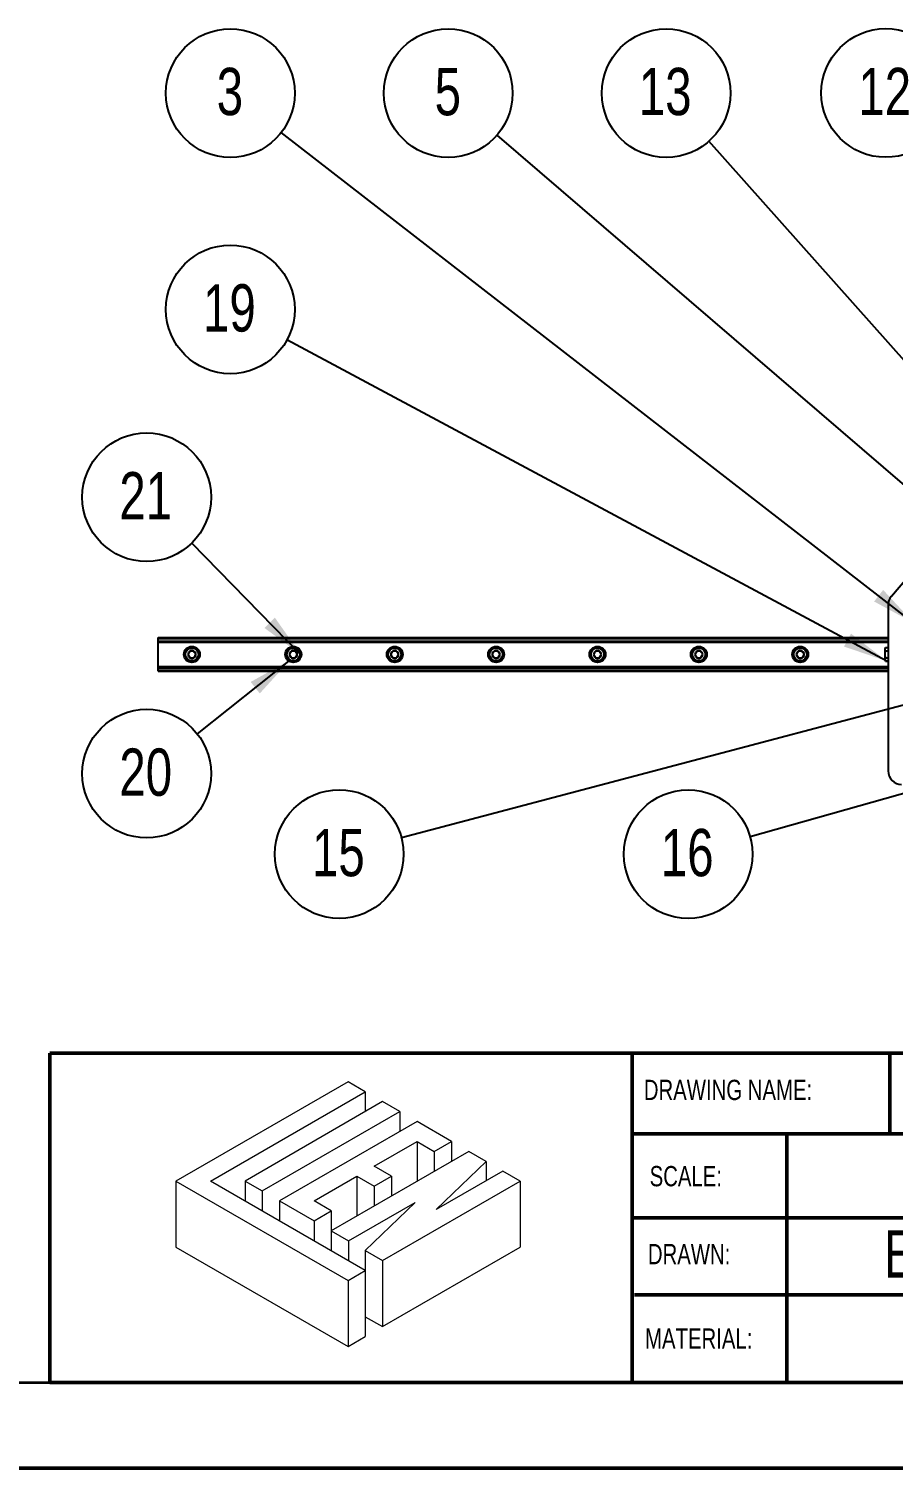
# Model space of a CAD drawing. Header units: millimetres. Extents: x 0 to 279, y 0 to 216.
# Drawn here: x 121.5 to 185.5, y 0 to 106.5 of the extents above; entities that cross this region are included whole.
import ezdxf

# ---------------------------------------------------------------- set-up
doc = ezdxf.new("R2010")
doc.units = ezdxf.units.MM
for name, color, linetype in [('DIM', 1, 'Continuous'), ('PAGE_BORDER', 7, 'Continuous'), ('TITLE_BLOCK_BORDER', 7, 'Continuous'), ('TITLE_BLOCK_TEXT', 8, 'Continuous')]:
    doc.layers.add(name, color=color, linetype=linetype)
doc.styles.add('SLDTEXTSTYLE0', font='TXT', dxfattribs={"width": 0.75})
doc.dimstyles.new('SLDDIMSTYLE0', dxfattribs={"dimtxt": 0.18, "dimasz": 3.302, "dimexe": 0, "dimexo": 0.0625, "dimgap": 0, "dimtad": 0, "dimtih": 1, "dimtoh": 1, "dimdec": 0, "dimrnd": 1e-09, "dimzin": 0, "dimdsep": 46, "dimtxsty": 'Standard', "dimsah": 1, "dimcen": 0.09, "dimadec": 0, "dimazin": 0, "dimtfac": 3.302, "dimtdec": 0, "dimtofl": 0, "dimtmove": 0, "dimatfit": 3, "dimfxl": 0, "dimfrac": 2, "dimtolj": 1, "dimtzin": 0, "dimarcsym": 0})

# ---------------------------------------------------------------- blocks, each defined once
blk = doc.blocks.new('Lien3D Logo')
at = {"color": 7, "linetype": 'Continuous', "lineweight": 18}
for p, q in [((10.607, 16.329), (0, 10.206)), ((11.67, 15.715), (10.607, 16.329)), ((2.128, 10.206), (11.67, 15.715)), ((12.734, 15.101), (4.255, 10.206)), ((11.67, 15.715), (11.67, 14.486)), ((13.798, 14.486), (12.734, 15.101)), ((5.319, 9.592), (13.798, 14.486)), ((13.798, 14.486), (13.798, 13.258)), ((14.862, 13.872), (6.383, 8.977)), ((16.99, 12.644), (14.862, 13.872)), ((12.218, 11.118), (14.862, 12.644)), ((14.862, 12.644), (15.926, 12.03)), ((14.862, 12.644), (14.862, 10.187)), ((15.926, 12.03), (16.99, 12.644)), ((16.99, 12.644), (16.99, 11.416)), ((18.054, 12.03), (9.575, 7.135)), ((15.926, 12.03), (15.926, 10.801)), ((19.118, 11.416), (18.054, 12.03)), ((13.282, 10.504), (12.218, 11.118)), ((16.039, 8.447), (19.118, 11.416)), ((20.149, 10.82), (16.039, 8.447)), ((19.118, 11.416), (19.118, 10.224)), ((21.213, 10.206), (20.149, 10.82)), ((0, 10.206), (0, 6.123)), ((0, 10.206), (10.607, 4.083)), ((11.67, 4.697), (2.128, 10.206)), ((4.255, 10.206), (4.255, 8.977)), ((4.255, 10.206), (5.319, 9.592)), ((8.511, 8.977), (11.155, 10.504)), ((11.155, 10.504), (12.218, 9.889)), ((11.155, 10.504), (11.155, 8.047)), ((12.218, 9.889), (13.282, 10.504)), ((12.218, 9.889), (12.218, 8.661)), ((12.734, 5.311), (21.213, 10.206)), ((13.282, 10.504), (13.282, 9.275)), ((21.213, 10.206), (21.213, 6.123)), ((5.319, 9.592), (5.319, 8.363)), ((6.383, 8.977), (8.511, 7.749)), ((6.383, 8.977), (6.383, 7.749)), ((9.575, 8.363), (8.511, 8.977)), ((10.639, 6.521), (14.749, 8.893)), ((14.749, 8.893), (11.67, 5.925)), ((8.511, 7.749), (9.575, 8.363)), ((9.575, 8.363), (9.575, 7.135)), ((8.511, 7.749), (8.511, 6.521)), ((9.575, 7.135), (10.639, 6.521)), ((9.575, 7.135), (9.575, 5.907)), ((10.639, 6.521), (10.639, 5.293)), ((0, 6.123), (10.607, 0)), ((11.67, 5.925), (12.734, 5.311)), ((11.67, 5.925), (11.67, 4.697)), ((12.734, 1.228), (21.213, 6.123)), ((10.607, 4.083), (11.67, 4.697)), ((11.67, 4.697), (11.67, 0.614)), ((12.734, 5.311), (12.734, 1.228)), ((10.607, 4.083), (10.607, 0)), ((11.67, 1.842), (12.734, 1.228)), ((10.607, 0), (11.67, 0.614))]:
    blk.add_line(p, q, dxfattribs=at)
blk = doc.blocks.new('SW_NOTE_0')
at = {"layer": 'DIM', "color": 0}
blk.add_circle((-3.76, 2.91), 4.76, dxfattribs=at)
at = {"layer": 'DIM', "color": 0, "insert": (-3.79, 4.78), "char_height": 3.5, "attachment_point": 2, "style": 'SLDTEXTSTYLE0'}
blk.add_mtext('3', dxfattribs=at)
blk = doc.blocks.new('SW_NOTE_1')
at = {"layer": 'DIM', "color": 0}
blk.add_circle((-3.61, 3.1), 4.76, dxfattribs=at)
at = {"layer": 'DIM', "color": 0, "insert": (-3.64, 4.96), "char_height": 3.5, "attachment_point": 2, "style": 'SLDTEXTSTYLE0'}
blk.add_mtext('5', dxfattribs=at)
blk = doc.blocks.new('SW_NOTE_3')
at = {"layer": 'DIM', "color": 0}
blk.add_circle((-3.7, 2.99), 4.76, dxfattribs=at)
at = {"layer": 'DIM', "color": 0, "insert": (-3.77, 4.85), "char_height": 3.5, "attachment_point": 2, "style": 'SLDTEXTSTYLE0'}
blk.add_mtext('12', dxfattribs=at)
blk = doc.blocks.new('SW_NOTE_11')
at = {"layer": 'DIM', "color": 0}
blk.add_circle((-3.16, 3.55), 4.76, dxfattribs=at)
at = {"layer": 'DIM', "color": 0, "insert": (-3.23, 5.42), "char_height": 3.5, "attachment_point": 2, "style": 'SLDTEXTSTYLE0'}
blk.add_mtext('13', dxfattribs=at)
blk = doc.blocks.new('SW_NOTE_15')
at = {"layer": 'DIM', "color": 0}
blk.add_circle((-4.58, -1.29), 4.76, dxfattribs=at)
at = {"layer": 'DIM', "color": 0, "insert": (-4.65, 0.58), "char_height": 3.5, "attachment_point": 2, "style": 'SLDTEXTSTYLE0'}
blk.add_mtext('16', dxfattribs=at)
blk = doc.blocks.new('SW_NOTE_16')
at = {"layer": 'DIM', "color": 0}
blk.add_circle((-4.6, -1.21), 4.76, dxfattribs=at)
at = {"layer": 'DIM', "color": 0, "insert": (-4.67, 0.65), "char_height": 3.5, "attachment_point": 2, "style": 'SLDTEXTSTYLE0'}
blk.add_mtext('15', dxfattribs=at)
blk = doc.blocks.new('SW_NOTE_17')
at = {"layer": 'DIM', "color": 0}
blk.add_circle((-4.19, 2.25), 4.76, dxfattribs=at)
at = {"layer": 'DIM', "color": 0, "insert": (-4.26, 4.11), "char_height": 3.5, "attachment_point": 2, "style": 'SLDTEXTSTYLE0'}
blk.add_mtext('19', dxfattribs=at)
blk = doc.blocks.new('SW_NOTE_18')
at = {"layer": 'DIM', "color": 0}
blk.add_circle((-3.73, -2.95), 4.76, dxfattribs=at)
at = {"layer": 'DIM', "color": 0, "insert": (-3.8, -1.09), "char_height": 3.5, "attachment_point": 2, "style": 'SLDTEXTSTYLE0'}
blk.add_mtext('20', dxfattribs=at)
blk = doc.blocks.new('SW_NOTE_19')
at = {"layer": 'DIM', "color": 0}
blk.add_circle((-3.33, 3.4), 4.76, dxfattribs=at)
at = {"layer": 'DIM', "color": 0, "insert": (-3.4, 5.26), "char_height": 3.5, "attachment_point": 2, "style": 'SLDTEXTSTYLE0'}
blk.add_mtext('21', dxfattribs=at)

msp = doc.modelspace()

# ---------------------------------------------------------------- linework, layer by layer
at = {"color": 7, "linetype": 'Continuous', "lineweight": 25}
for p, q in [((198.62, 80.06), (185.35, 64.49)), ((185.11, 63.85), (185.11, 51.59)), ((131.11, 61.46), (185.11, 61.46)), ((131.11, 61.45), (131.11, 61.46)), ((131.11, 61.43), (131.11, 61.45)), ((131.11, 61.43), (185.11, 61.43)), ((131.11, 61.39), (131.11, 61.43)), ((131.11, 61.2), (131.11, 61.39)), ((131.11, 61.2), (185.11, 61.2)), ((131.11, 61.17), (131.11, 61.2)), ((131.11, 61.12), (131.11, 61.17)), ((131.11, 61.17), (185.11, 61.17)), ((131.11, 59.31), (131.11, 61.12)), ((131.11, 61.12), (185.11, 61.12)), ((184.93, 60.72), (184.89, 60.65)), ((184.93, 60.72), (185.11, 60.72)), ((184.89, 60.59), (184.89, 60.65)), ((184.89, 60.21), (184.89, 60.59)), ((184.93, 59.96), (184.89, 60.21)), ((184.89, 59.84), (184.89, 60.21)), ((184.93, 59.71), (184.89, 59.84)), ((184.89, 59.78), (184.89, 59.84)), ((184.89, 59.78), (184.93, 59.71)), ((184.93, 60.47), (185.11, 60.47)), ((184.93, 59.96), (185.11, 59.96)), ((184.93, 59.71), (185.11, 59.71)), ((131.11, 59.31), (185.11, 59.31)), ((131.11, 59.26), (131.11, 59.31)), ((131.11, 59.26), (185.11, 59.26)), ((131.11, 59.23), (131.11, 59.26)), ((131.11, 59.23), (185.11, 59.23)), ((131.11, 59.04), (131.11, 59.23)), ((131.11, 59), (131.11, 59.04)), ((131.11, 59), (185.11, 59)), ((131.11, 58.98), (131.11, 59)), ((131.11, 58.96), (131.11, 58.98)), ((131.11, 58.96), (185.11, 58.96))]:
    msp.add_line(p, q, dxfattribs=at)
at = {"color": 8, "linetype": 'Continuous', "lineweight": 25}
for p, q in [((131.11, 61.45), (185.11, 61.45)), ((131.11, 61.39), (185.11, 61.39)), ((131.11, 59.04), (185.11, 59.04)), ((131.11, 58.98), (185.11, 58.98))]:
    msp.add_line(p, q, dxfattribs=at)
at = {"color": 7, "linetype": 'Continuous', "lineweight": 50}
msp.add_line((0, 0), (279.4, 0), dxfattribs=at)
at = {"color": 7, "linetype": 'Continuous', "lineweight": 25}
for centre, radius in [((133.61, 60.21), 0.594), ((133.61, 60.21), 0.562), ((133.61, 60.21), 0.531), ((141.11, 60.21), 0.594), ((141.11, 60.21), 0.562), ((141.11, 60.21), 0.531), ((148.61, 60.21), 0.594), ((148.61, 60.21), 0.562), ((148.61, 60.21), 0.531), ((156.11, 60.21), 0.594), ((156.11, 60.21), 0.562), ((156.11, 60.21), 0.531), ((163.61, 60.21), 0.594), ((163.61, 60.21), 0.562), ((163.61, 60.21), 0.531), ((171.11, 60.21), 0.594), ((171.11, 60.21), 0.562), ((171.11, 60.21), 0.531), ((178.61, 60.21), 0.594), ((178.61, 60.21), 0.562), ((178.61, 60.21), 0.531), ((133.61, 60.21), 0.478), ((141.11, 60.21), 0.478), ((148.61, 60.21), 0.478), ((156.11, 60.21), 0.478), ((163.61, 60.21), 0.478), ((171.11, 60.21), 0.478), ((178.61, 60.21), 0.478)]:
    msp.add_circle(centre, radius, dxfattribs=at)
for centre, radius, start, end in [((186.11, 63.85), 1, 139.5453, 180), ((133.61, 60.21), 0.289, 120, 180), ((133.61, 60.21), 0.289, 180, 240), ((133.61, 60.21), 0.289, 60, 120), ((133.61, 60.21), 0.289, 240, 300), ((133.61, 60.21), 0.289, 360, 60), ((133.61, 60.21), 0.289, 300, 360), ((141.11, 60.21), 0.289, 120, 180), ((141.11, 60.21), 0.289, 180, 240), ((141.11, 60.21), 0.289, 60, 120), ((141.11, 60.21), 0.289, 240, 300), ((141.11, 60.21), 0.289, 360, 60), ((141.11, 60.21), 0.289, 300, 360), ((148.61, 60.21), 0.289, 120, 180), ((148.61, 60.21), 0.289, 180, 240), ((148.61, 60.21), 0.289, 60, 120), ((148.61, 60.21), 0.289, 240, 300), ((148.61, 60.21), 0.289, 360, 60), ((148.61, 60.21), 0.289, 300, 360), ((156.11, 60.21), 0.289, 120, 180), ((156.11, 60.21), 0.289, 180, 240), ((156.11, 60.21), 0.289, 60, 120), ((156.11, 60.21), 0.289, 240, 300), ((156.11, 60.21), 0.289, 360, 60), ((156.11, 60.21), 0.289, 300, 360), ((163.61, 60.21), 0.289, 120, 180), ((163.61, 60.21), 0.289, 180, 240), ((163.61, 60.21), 0.289, 60, 120), ((163.61, 60.21), 0.289, 240, 300), ((163.61, 60.21), 0.289, 360, 60), ((163.61, 60.21), 0.289, 300, 360), ((171.11, 60.21), 0.289, 120, 180), ((171.11, 60.21), 0.289, 180, 240), ((171.11, 60.21), 0.289, 60, 120), ((171.11, 60.21), 0.289, 240, 300), ((171.11, 60.21), 0.289, 360, 60), ((171.11, 60.21), 0.289, 300, 360), ((178.61, 60.21), 0.289, 120, 180), ((178.61, 60.21), 0.289, 180, 240), ((178.61, 60.21), 0.289, 60, 120), ((178.61, 60.21), 0.289, 240, 300), ((178.61, 60.21), 0.289, 360, 60), ((178.61, 60.21), 0.289, 300, 360), ((186.11, 51.59), 1, 180, 270)]:
    msp.add_arc(centre, radius, start, end, dxfattribs=at)
for points, knots in [([(184.89, 60.59), (184.89, 60.6), (184.89, 60.65), (184.92, 60.69), (184.93, 60.72)], [0, 0, 0, 0, 0.227426, 1, 1, 1, 1]), ([(133.46, 60.46), (133.44, 60.43), (133.41, 60.37), (133.36, 60.28), (133.33, 60.23), (133.32, 60.21)], [0, 0, 0, 0, 0.439122, 0.751371, 1, 1, 1, 1]), ([(133.32, 60.21), (133.34, 60.18), (133.37, 60.12), (133.43, 60.03), (133.45, 59.98), (133.46, 59.96)], [0, 0, 0, 0, 0.439122, 0.751371, 1, 1, 1, 1]), ([(133.75, 60.46), (133.74, 60.46), (133.69, 60.46), (133.61, 60.46), (133.53, 60.46), (133.48, 60.46), (133.46, 60.46)], [0, 0, 0, 0, 0.156025, 0.493707, 0.819058, 1, 1, 1, 1]), ([(133.46, 59.96), (133.48, 59.96), (133.53, 59.96), (133.61, 59.96), (133.69, 59.96), (133.74, 59.96), (133.75, 59.96)], [0, 0, 0, 0, 0.180942, 0.506293, 0.843975, 1, 1, 1, 1]), ([(133.9, 60.21), (133.88, 60.25), (133.84, 60.31), (133.79, 60.4), (133.76, 60.44), (133.75, 60.46)], [0, 0, 0, 0, 0.439122, 0.751371, 1, 1, 1, 1]), ([(133.75, 59.96), (133.77, 60), (133.81, 60.06), (133.86, 60.15), (133.88, 60.19), (133.9, 60.21)], [0, 0, 0, 0, 0.439122, 0.751371, 1, 1, 1, 1]), ([(140.96, 60.46), (140.94, 60.43), (140.91, 60.37), (140.86, 60.28), (140.83, 60.23), (140.82, 60.21)], [0, 0, 0, 0, 0.439122, 0.751371, 1, 1, 1, 1]), ([(140.82, 60.21), (140.84, 60.18), (140.87, 60.12), (140.93, 60.03), (140.95, 59.98), (140.96, 59.96)], [0, 0, 0, 0, 0.439122, 0.751371, 1, 1, 1, 1]), ([(141.25, 60.46), (141.24, 60.46), (141.19, 60.46), (141.11, 60.46), (141.03, 60.46), (140.98, 60.46), (140.96, 60.46)], [0, 0, 0, 0, 0.156025, 0.493707, 0.819058, 1, 1, 1, 1]), ([(140.96, 59.96), (140.98, 59.96), (141.03, 59.96), (141.11, 59.96), (141.19, 59.96), (141.24, 59.96), (141.25, 59.96)], [0, 0, 0, 0, 0.180942, 0.506293, 0.843975, 1, 1, 1, 1]), ([(141.4, 60.21), (141.38, 60.25), (141.34, 60.31), (141.29, 60.4), (141.26, 60.44), (141.25, 60.46)], [0, 0, 0, 0, 0.439122, 0.751371, 1, 1, 1, 1]), ([(141.25, 59.96), (141.27, 60), (141.31, 60.06), (141.36, 60.15), (141.38, 60.19), (141.4, 60.21)], [0, 0, 0, 0, 0.439122, 0.751371, 1, 1, 1, 1]), ([(148.46, 60.46), (148.44, 60.43), (148.41, 60.37), (148.36, 60.28), (148.33, 60.23), (148.32, 60.21)], [0, 0, 0, 0, 0.439122, 0.751371, 1, 1, 1, 1]), ([(148.32, 60.21), (148.34, 60.18), (148.37, 60.12), (148.43, 60.03), (148.45, 59.98), (148.46, 59.96)], [0, 0, 0, 0, 0.4391222, 0.7513715, 1, 1, 1, 1]), ([(148.75, 60.46), (148.74, 60.46), (148.69, 60.46), (148.61, 60.46), (148.53, 60.46), (148.48, 60.46), (148.46, 60.46)], [0, 0, 0, 0, 0.156025, 0.493707, 0.819058, 1, 1, 1, 1]), ([(148.46, 59.96), (148.48, 59.96), (148.53, 59.96), (148.61, 59.96), (148.69, 59.96), (148.74, 59.96), (148.75, 59.96)], [0, 0, 0, 0, 0.180942, 0.506293, 0.843975, 1, 1, 1, 1]), ([(148.9, 60.21), (148.88, 60.25), (148.84, 60.31), (148.79, 60.4), (148.76, 60.44), (148.75, 60.46)], [0, 0, 0, 0, 0.439122, 0.751371, 1, 1, 1, 1]), ([(148.75, 59.96), (148.77, 60), (148.81, 60.06), (148.86, 60.15), (148.88, 60.19), (148.9, 60.21)], [0, 0, 0, 0, 0.439122, 0.751371, 1, 1, 1, 1]), ([(155.96, 60.46), (155.94, 60.43), (155.91, 60.37), (155.86, 60.28), (155.83, 60.23), (155.82, 60.21)], [0, 0, 0, 0, 0.439122, 0.751371, 1, 1, 1, 1]), ([(155.82, 60.21), (155.84, 60.18), (155.87, 60.12), (155.93, 60.03), (155.95, 59.98), (155.96, 59.96)], [0, 0, 0, 0, 0.439122, 0.751371, 1, 1, 1, 1]), ([(156.25, 60.46), (156.24, 60.46), (156.19, 60.46), (156.11, 60.46), (156.03, 60.46), (155.98, 60.46), (155.96, 60.46)], [0, 0, 0, 0, 0.156025, 0.493707, 0.819058, 1, 1, 1, 1]), ([(155.96, 59.96), (155.98, 59.96), (156.03, 59.96), (156.11, 59.96), (156.19, 59.96), (156.24, 59.96), (156.25, 59.96)], [0, 0, 0, 0, 0.180942, 0.506293, 0.843975, 1, 1, 1, 1]), ([(156.4, 60.21), (156.38, 60.25), (156.34, 60.31), (156.29, 60.4), (156.26, 60.44), (156.25, 60.46)], [0, 0, 0, 0, 0.439122, 0.751371, 1, 1, 1, 1]), ([(156.25, 59.96), (156.27, 60), (156.31, 60.06), (156.36, 60.15), (156.38, 60.19), (156.4, 60.21)], [0, 0, 0, 0, 0.439122, 0.751371, 1, 1, 1, 1]), ([(163.46, 60.46), (163.44, 60.43), (163.41, 60.37), (163.36, 60.28), (163.33, 60.23), (163.32, 60.21)], [0, 0, 0, 0, 0.439122, 0.751371, 1, 1, 1, 1]), ([(163.32, 60.21), (163.34, 60.18), (163.37, 60.12), (163.43, 60.03), (163.45, 59.98), (163.46, 59.96)], [0, 0, 0, 0, 0.439122, 0.751371, 1, 1, 1, 1]), ([(163.75, 60.46), (163.74, 60.46), (163.69, 60.46), (163.61, 60.46), (163.53, 60.46), (163.48, 60.46), (163.46, 60.46)], [0, 0, 0, 0, 0.156025, 0.493707, 0.819058, 1, 1, 1, 1]), ([(163.46, 59.96), (163.48, 59.96), (163.53, 59.96), (163.61, 59.96), (163.69, 59.96), (163.74, 59.96), (163.75, 59.96)], [0, 0, 0, 0, 0.1809422, 0.5062926, 0.8439745, 1, 1, 1, 1]), ([(163.9, 60.21), (163.88, 60.25), (163.84, 60.31), (163.79, 60.4), (163.76, 60.44), (163.75, 60.46)], [0, 0, 0, 0, 0.439122, 0.751371, 1, 1, 1, 1]), ([(163.75, 59.96), (163.77, 60), (163.81, 60.06), (163.86, 60.15), (163.88, 60.19), (163.9, 60.21)], [0, 0, 0, 0, 0.439122, 0.751371, 1, 1, 1, 1]), ([(170.96, 60.46), (170.94, 60.43), (170.91, 60.37), (170.86, 60.28), (170.83, 60.23), (170.82, 60.21)], [0, 0, 0, 0, 0.439122, 0.751371, 1, 1, 1, 1]), ([(170.82, 60.21), (170.84, 60.18), (170.87, 60.12), (170.93, 60.03), (170.95, 59.98), (170.96, 59.96)], [0, 0, 0, 0, 0.439122, 0.751371, 1, 1, 1, 1]), ([(171.25, 60.46), (171.24, 60.46), (171.19, 60.46), (171.11, 60.46), (171.03, 60.46), (170.98, 60.46), (170.96, 60.46)], [0, 0, 0, 0, 0.156025, 0.493707, 0.819058, 1, 1, 1, 1]), ([(170.96, 59.96), (170.98, 59.96), (171.03, 59.96), (171.11, 59.96), (171.19, 59.96), (171.24, 59.96), (171.25, 59.96)], [0, 0, 0, 0, 0.1809422, 0.5062926, 0.8439745, 1, 1, 1, 1]), ([(171.4, 60.21), (171.38, 60.25), (171.34, 60.31), (171.29, 60.4), (171.26, 60.44), (171.25, 60.46)], [0, 0, 0, 0, 0.439122, 0.751371, 1, 1, 1, 1]), ([(171.25, 59.96), (171.27, 60), (171.31, 60.06), (171.36, 60.15), (171.38, 60.19), (171.4, 60.21)], [0, 0, 0, 0, 0.439122, 0.751371, 1, 1, 1, 1]), ([(178.46, 60.46), (178.44, 60.43), (178.41, 60.37), (178.36, 60.28), (178.33, 60.23), (178.32, 60.21)], [0, 0, 0, 0, 0.439122, 0.751371, 1, 1, 1, 1]), ([(178.32, 60.21), (178.34, 60.18), (178.37, 60.12), (178.43, 60.03), (178.45, 59.98), (178.46, 59.96)], [0, 0, 0, 0, 0.439122, 0.751371, 1, 1, 1, 1]), ([(178.75, 60.46), (178.74, 60.46), (178.69, 60.46), (178.61, 60.46), (178.53, 60.46), (178.48, 60.46), (178.46, 60.46)], [0, 0, 0, 0, 0.156025, 0.493707, 0.819058, 1, 1, 1, 1]), ([(178.46, 59.96), (178.48, 59.96), (178.53, 59.96), (178.61, 59.96), (178.69, 59.96), (178.74, 59.96), (178.75, 59.96)], [0, 0, 0, 0, 0.180942, 0.506293, 0.843975, 1, 1, 1, 1]), ([(178.9, 60.21), (178.88, 60.25), (178.84, 60.31), (178.79, 60.4), (178.76, 60.44), (178.75, 60.46)], [0, 0, 0, 0, 0.439122, 0.751371, 1, 1, 1, 1]), ([(178.75, 59.96), (178.77, 60), (178.81, 60.06), (178.86, 60.15), (178.88, 60.19), (178.9, 60.21)], [0, 0, 0, 0, 0.439122, 0.751371, 1, 1, 1, 1]), ([(184.93, 60.47), (184.93, 60.48), (184.9, 60.52), (184.9, 60.56), (184.89, 60.59)], [0, 0, 0, 0, 0.205365, 1, 1, 1, 1]), ([(184.89, 60.21), (184.89, 60.22), (184.89, 60.31), (184.91, 60.39), (184.93, 60.47)], [0, 0, 0, 0, 0.070174, 1, 1, 1, 1]), ([(184.89, 59.84), (184.89, 59.84), (184.89, 59.88), (184.91, 59.92), (184.93, 59.96)], [0, 0, 0, 0, 0.070174, 1, 1, 1, 1])]:
    msp.add_open_spline(points, degree=3, knots=knots, dxfattribs=at)
at = {"layer": 'PAGE_BORDER', "lineweight": 35}
msp.add_line((6.35, 6.35), (273.05, 6.35), dxfattribs=at)
at = {"layer": 'TITLE_BLOCK_BORDER', "lineweight": 50}
for p, q in [((123.09, 30.71), (123.09, 6.35)), ((166.18, 30.71), (123.09, 30.71)), ((166.18, 30.71), (166.18, 6.35)), ((273.05, 30.71), (166.18, 30.71)), ((185.24, 30.71), (185.24, 24.78)), ((273.05, 24.73), (166.18, 24.73)), ((177.61, 24.73), (177.61, 6.35)), ((273.05, 18.52), (166.18, 18.52)), ((166.36, 12.84), (273.05, 12.84)), ((166.18, 6.35), (123.09, 6.35)), ((166.18, 6.35), (273.05, 6.35))]:
    msp.add_line(p, q, dxfattribs=at)

# ---------------------------------------------------------------- block references
at = {"layer": 'DIM'}
for name, p in [('SW_NOTE_1', (156.18, 98.64)), ('SW_NOTE_3', (188.63, 98.76)), ('SW_NOTE_0', (140.21, 98.83)), ('SW_NOTE_11', (171.85, 98.19)), ('SW_NOTE_17', (140.64, 83.49)), ('SW_NOTE_19', (133.59, 68.44)), ('SW_NOTE_18', (133.99, 54.34)), ('SW_NOTE_16', (149.11, 46.65)), ('SW_NOTE_15', (174.9, 46.72))]:
    msp.add_blockref(name, p, dxfattribs=at)
at = {"layer": 'TITLE_BLOCK_BORDER', "xscale": 1.2, "yscale": 1.2, "zscale": 1.2}
msp.add_blockref('Lien3D Logo', (132.43, 9), dxfattribs=at)

# ---------------------------------------------------------------- texts
at = {"layer": 'TITLE_BLOCK_TEXT', "style": 'SLDTEXTSTYLE0'}
for s, insert, char_height, attachment_point in [('DRAWING NAME:', (167.04, 28.74), 1.5, 1), ('SCALE:', (167.47, 22.36), 1.5, 1), ('ECL', (188.23, 17.61), 3.5, 2), ('DRAWN:', (167.34, 16.59), 1.5, 1), ('MATERIAL:', (167.13, 10.34), 1.5, 1)]:
    msp.add_mtext(s, dxfattribs=dict(at, insert=insert, char_height=char_height, attachment_point=attachment_point))

# ---------------------------------------------------------------- leaders
at = {"layer": 'DIM'}
for points in [[(187.02, 62.53), (140.21, 98.83)], [(201.18, 59.95), (156.18, 98.64)], [(204.06, 61.96), (171.85, 98.19)], [(185.02, 59.71), (140.64, 83.49)], [(141.67, 60.19), (133.59, 68.44)], [(140.88, 59.8), (133.99, 54.34)], [(192.16, 58.01), (149.11, 46.65)], [(195.66, 52.56), (174.9, 46.72)]]:
    msp.add_leader(points, dimstyle='SLDDIMSTYLE0', dxfattribs=at)

doc.saveas('drawing.dxf')
